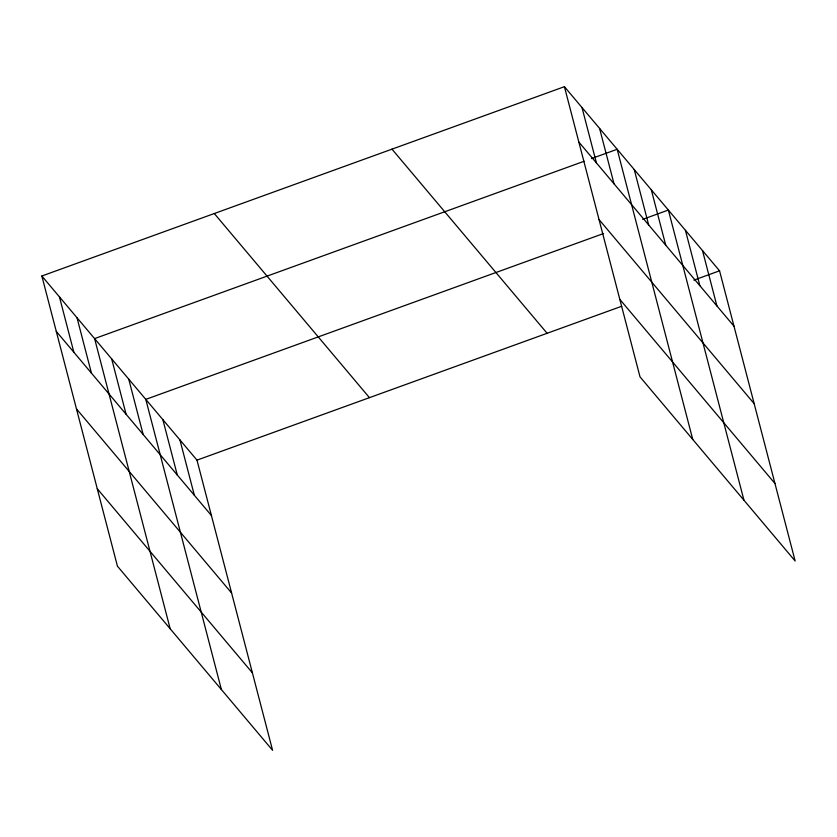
<?xml version="1.0" encoding="UTF-8"?>
<svg xmlns="http://www.w3.org/2000/svg" width="837" height="837" viewBox="0 0 837 837"><rect width="100%" height="100%" fill="white"/><g stroke="black" fill="none" stroke-linecap="round" stroke-linejoin="round"><path stroke-width="1.26" d="M41.85 276.001L196.988 460.141L272.58 750.318L117.442 566.189L41.85 276.001L564.42 86.682L719.558 270.811L795.15 560.999L640.012 376.859L564.42 86.682M584.153 161.248L94.602 338.608L170.183 628.796M591.487 158.591L617.172 149.279L692.754 439.467M603.55 233.533L145.795 399.375L221.386 689.562M642.68 219.357L668.365 210.045L743.957 500.233M196.988 460.141L621.724 306.258M693.883 280.123L719.558 270.811M578.848 142.06L733.986 326.2M599.03 219.545L754.168 403.675M619.83 299.374L774.968 483.514M391.978 149.153L547.116 333.293M214.303 213.529L369.441 397.659M56.278 331.389L211.416 515.519M76.46 408.874L231.598 593.004M97.249 488.703L252.397 672.843M702.494 250.556L716.922 305.944M685.43 230.301L699.858 285.689M651.301 189.79L665.729 245.178M634.237 169.534L648.665 224.923M599.585 128.417L614.013 183.795M582.008 107.544L596.436 162.933M179.924 439.885L194.351 495.274M162.859 419.63L177.287 475.018M128.731 379.119L143.158 434.508M111.666 358.864L126.094 414.252M77.014 317.746L91.442 373.124M59.437 296.873L73.855 352.251"/></g></svg>
